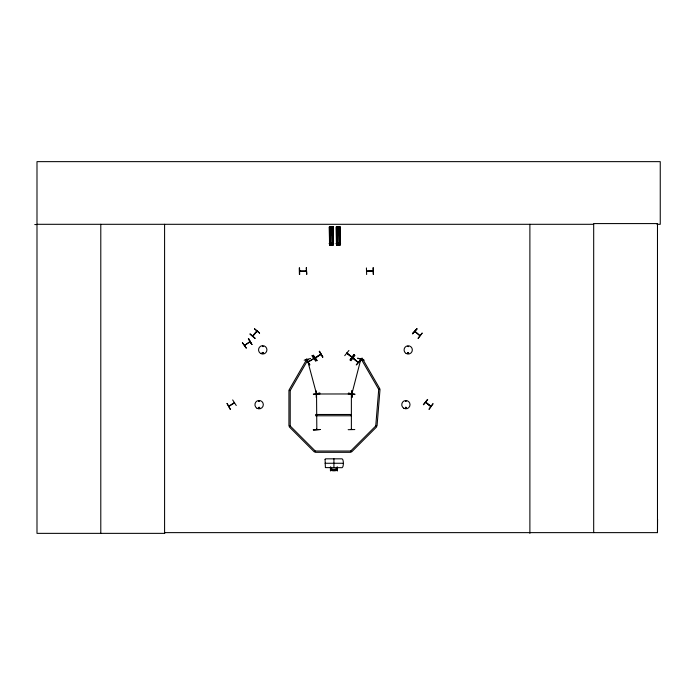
<?xml version="1.0" encoding="UTF-8"?>
<svg xmlns="http://www.w3.org/2000/svg" width="695" height="695" viewBox="0 0 695 695"><rect width="100%" height="100%" fill="white"/><g stroke="black" fill="none" stroke-linecap="round" stroke-linejoin="round"><path stroke-width="1.04" d="M657.001 224.303L660.25 224.303L660.25 161.64L36.991 161.64L36.991 533.36L164.68 533.36L164.593 532.631L657.479 532.631L657.574 519.191M360.809 359.376L360.618 360.088M360.94 360.027L361.053 359.454M361.061 359.584L356.248 364.936L360.696 359.993M315.365 357.63L320.994 354.363M316.494 394.1L316.494 394.56M316.52 428.919L316.824 429.501L316.538 394.048M316.364 393.995L351.653 393.961L351.609 394.751L351.375 394.013M262.137 352.947C263.97 350.862 262.719 355.362 262.215 352.643M258.748 401.215L259.435 401.032L258.827 401.38M259.548 407.878C258.757 406.254 258.566 409.016 259.461 407.965M259.695 407.922C258.462 405.437 258.505 410.102 259.695 407.609M313.819 358.559L308.224 362.052M407.895 346.379L408.521 346.649L407.922 346.301M407.635 352.86C409.147 355.319 408.469 350.541 407.652 353.338M408.66 353.017C407.322 354.233 408.234 351.835 408.556 352.817M405.454 407.644C406.375 409.407 406.306 406.132 405.506 407.869M406.514 407.93C404.985 405.437 405.611 410.224 406.41 407.47M425.618 402.362L430.761 406.54M426.209 402.883L425.827 402.188L430.943 406.306M316.746 393.596L316.546 392.97L316.685 393.605M351.34 394.152L351.644 394.612M414.776 331.48L419.789 335.746M256.438 331.463L257.107 331.115L252.85 336.041M351.792 393.014L351.601 393.726M361.009 359.497L360.636 360.019M354.928 394.595L348.473 393.005M360.783 359.437L351.931 393.665M338.569 244.631L338.1 244.692M351.74 393.092L351.896 393.657M263.049 346.579L262.475 346.136L262.962 346.631M262.345 352.721C262.892 354.45 263.301 351.913 262.536 352.6M405.576 401.032L406.071 401.528L405.724 400.928M331.237 244.666L331.68 243.954L331.176 243.91M338.535 243.945L338.161 244.666M351.635 429.562L351.635 428.98M299.693 271.102L300.501 271.389M305.591 270.981L306.33 270.963M366.578 271.102L373.215 270.963M351.774 394.291L351.071 394.3L351.653 394.291M244.623 345.363L249.974 341.584L249.531 342.261M228.777 406.201L234.302 402.631M308.094 361.86L313.775 358.533M307.286 359.524L307.729 359.88M346.814 353.182L351.974 357.308L346.857 353.286M344.737 355.658L348.907 350.48M350.045 359.871L354.146 354.641M299.832 271.067L306.269 271.198M372.546 270.981L372.537 271.354M354.971 355.388L351.036 360.748M358.203 362.39L353.303 358.134M427.495 399.416L423.351 404.612M423.542 404.768L427.703 399.59M425.714 402.388L430.804 406.488L430.5 405.906M412.456 333.669L417.009 328.822L412.43 333.643M412.674 333.852L416.974 328.787M250.157 333.861L255.143 338.257M254.483 328.813L259.53 333.14M253.076 335.39L252.641 335.894L256.915 330.907M257.15 331.098L252.841 336.015M244.501 345.059L245.092 344.998M234.432 402.97L228.959 406.358M316.798 394.621L316.946 393.987L316.242 394.291M316.538 428.876L316.494 429.38M262.927 353.286L262.927 352.6M315.504 357.934L320.96 354.415M313.245 355.267L317.146 360.653L313.271 355.249M320.786 354.198L315.287 357.769M244.588 345.319L250.174 341.853M246.247 348.056L242.373 342.652L246.23 348.065M232.669 399.938L236.265 405.515M306.382 359.15L309.857 364.814M315.86 361.009L311.986 355.597L315.834 361.018M346.909 352.99L352.061 357.048M337.11 468.821L336.302 469.168A5.499 4.882 0 0 1 335.138 469.525M414.932 331.263L419.945 335.511M304.175 360.192L310.596 358.472M316.512 392.962L316.468 393.674L307.294 359.454M313.393 394.586L319.822 392.918M306.295 271.241L299.719 271.371L306.347 271.337M358.212 362.495L353.13 358.316L358.194 362.451M337.11 470.48L335.607 470.68A9.8 8.696 0 0 1 332.245 470.68L330.464 470.385M299.258 267.905L299.423 274.551M306.269 267.757L306.747 274.395L306.356 267.757M373.145 267.757L373.293 274.403M373.224 271.337L366.578 271.337L373.128 270.946M366.647 274.542L366.413 267.905M329.343 226.944L333.183 226.891L333.357 244.875L329.534 244.935L329.343 226.944L329.621 244.935M329.621 228.768L332.94 228.733M336.536 228.768L339.855 228.733M329.63 229.984L332.948 229.949M336.554 229.984L339.872 229.949M329.647 231.809L332.974 231.774M336.571 231.809L339.89 231.774M329.665 233.433L332.983 233.398M336.58 233.433L339.907 233.398M329.682 235.258L333.009 235.223M336.606 235.258L339.924 235.223M329.769 243.094L333.096 243.059M336.693 243.094L340.011 243.059M329.221 243.624L333.652 243.571M329.23 243.763L333.652 243.71M336.145 243.624L340.576 243.571M336.145 243.763L340.576 243.71M338.091 243.91L338.621 243.936M331.185 244.927L331.706 244.927M340.289 244.875L336.458 244.935L336.258 226.944L340.098 226.891L340.281 244.875L340.02 226.891M352.139 390.816L351.809 397.462L352.104 390.816M313.358 393.961L319.995 393.891M348.169 393.943L354.806 393.995M316.242 397.462L316.156 390.825M313.358 429.632L319.995 429.545M354.806 429.553L348.169 429.692M34.75 224.563L36.991 224.555M36.991 224.303L593.686 224.303M325.069 463.261L342.783 463.261M336.502 469.108L337.11 469.108M330.464 469.481L330.742 467.179M336.502 469.472L337.388 469.481M330.464 469.968L330.742 469.985A9.426 8.375 0 0 0 337.11 469.985L337.388 469.968M307.677 359.967L307.607 359.437M254.509 328.778L259.583 333.07M249.939 334.121L254.987 338.439M319.179 351.453L322.81 357.013M306.095 359.332L309.657 364.945M248.332 338.865L251.894 344.477M316.312 393.092L316.468 393.674M373.198 267.757L373.38 274.395M299.528 267.905L299.675 274.542M339.872 226.891L340.029 244.883M339.655 226.891L339.855 244.883M339.577 226.891L339.777 244.883M339.368 226.9L339.647 244.883M339.221 226.9L339.421 244.883M339.186 226.9L339.351 244.883M338.943 226.9L339.125 244.892M338.882 244.892L337.866 244.901M337.431 226.935L337.379 230.106M337.483 232.226L337.544 244.918M336.988 226.935L336.953 230.114M336.979 232.226L337.179 244.927M336.814 230.114L336.762 226.944L336.736 230.114M336.823 232.234L336.979 244.927M336.754 232.234L336.893 244.927M336.554 226.944L336.71 244.935M336.345 226.944L336.536 244.935M333.096 226.891L333.296 244.875M332.948 226.891L333.113 244.883M332.74 226.891L332.931 244.883M332.67 226.891L332.853 244.883M332.514 226.9L332.644 244.883M332.271 226.9L332.497 244.883M332.236 226.9L332.436 244.883M332.01 226.9L332.288 244.892M331.958 244.892L330.95 244.901M330.507 226.935L330.542 230.106M330.49 226.935L330.464 230.106M330.064 226.935L330.021 230.114M330.125 232.226L330.195 244.927M329.778 226.944L329.899 230.114M329.908 232.234L329.977 244.927M329.595 226.944L329.795 244.935M351.861 390.825L351.852 397.462M351.366 428.911L351.375 429.51L351.375 394.082M657.479 532.631L657.479 223.582L593.686 223.582L593.686 532.631M529.885 224.303L529.885 533.36M337.431 467.109L337.388 470.967L337.11 467.179M337.249 469.481L337.249 470.48M337.014 467.179L337.014 469.472M333.921 458.83L333.921 467.692M330.837 467.179L330.837 468.656M330.742 470.176L330.464 470.967L330.42 467.109M330.603 469.481L330.603 470.48M164.585 224.303L164.585 533.36M100.792 224.303L100.792 533.36M332.705 469.525A5.499 4.882 0 0 1 331.55 469.168M337.11 468.334A5.126 4.552 0 0 1 330.742 468.334M378.723 389.409L375.76 425.783L377.046 425.887L380.009 389.521L378.723 389.409L361.009 358.733L362.13 358.09L379.835 388.766L378.723 389.409M330.62 234.145C331.55 236.952 332.792 232.13 330.62 234.145M337.535 234.145C338.474 236.952 339.707 232.13 337.535 234.145M325.086 459.308L325.39 467.605L342.131 467.692C343.817 467.153 343.817 459.369 342.131 458.83L325.712 458.83L325.086 459.308M357.795 358.203L364.128 360.245L357.786 358.238M306.808 359.228L289.094 389.904L290.215 390.555L290.215 425.974L315.269 451.029L350.688 451.029L375.743 425.974L376.655 426.895L351.601 451.941L350.688 451.029L350.688 452.315L315.269 452.315L315.269 451.029L314.349 451.941L289.302 426.895L290.215 425.974L288.929 425.974L288.929 390.555L290.215 390.555L307.928 359.871L306.808 359.228M354.103 354.615L350.263 360.045L354.103 354.615M432.959 403.804L429.084 409.216L432.959 403.804M422.143 333.174L418.06 338.422L422.073 333.113M319.448 351.279L322.732 357.056L319.448 351.279M248.61 338.691L251.851 344.503L248.61 338.691M227.065 403.491L230.306 409.303L227.065 403.491M319.995 429.501L313.358 429.91L319.995 429.501M351.071 414.481L315.643 414.481L315.643 415.775L351.071 415.775L351.071 414.481M337.388 244.927L337.197 226.935L337.362 244.927M330.698 244.918L330.568 232.226L330.62 244.918M330.472 244.927L330.247 226.935L330.412 244.927M406.141 353.494A4.135 4.135 0 0 0 412.344 349.915A4.135 4.135 0 0 0 406.141 346.336A4.135 4.135 0 0 0 406.141 353.494M260.634 353.477A4.205 4.205 0 0 0 266.932 349.846A4.205 4.205 0 0 0 260.634 346.206A4.205 4.205 0 0 0 260.634 353.477M403.821 408.243A4.135 4.135 0 0 0 410.024 404.664A4.135 4.135 0 0 0 403.821 401.076A4.135 4.135 0 0 0 403.821 408.243M257.02 408.295A4.205 4.205 0 0 0 263.318 404.664A4.205 4.205 0 0 0 257.02 401.024A4.205 4.205 0 0 0 257.02 408.295"/></g></svg>
